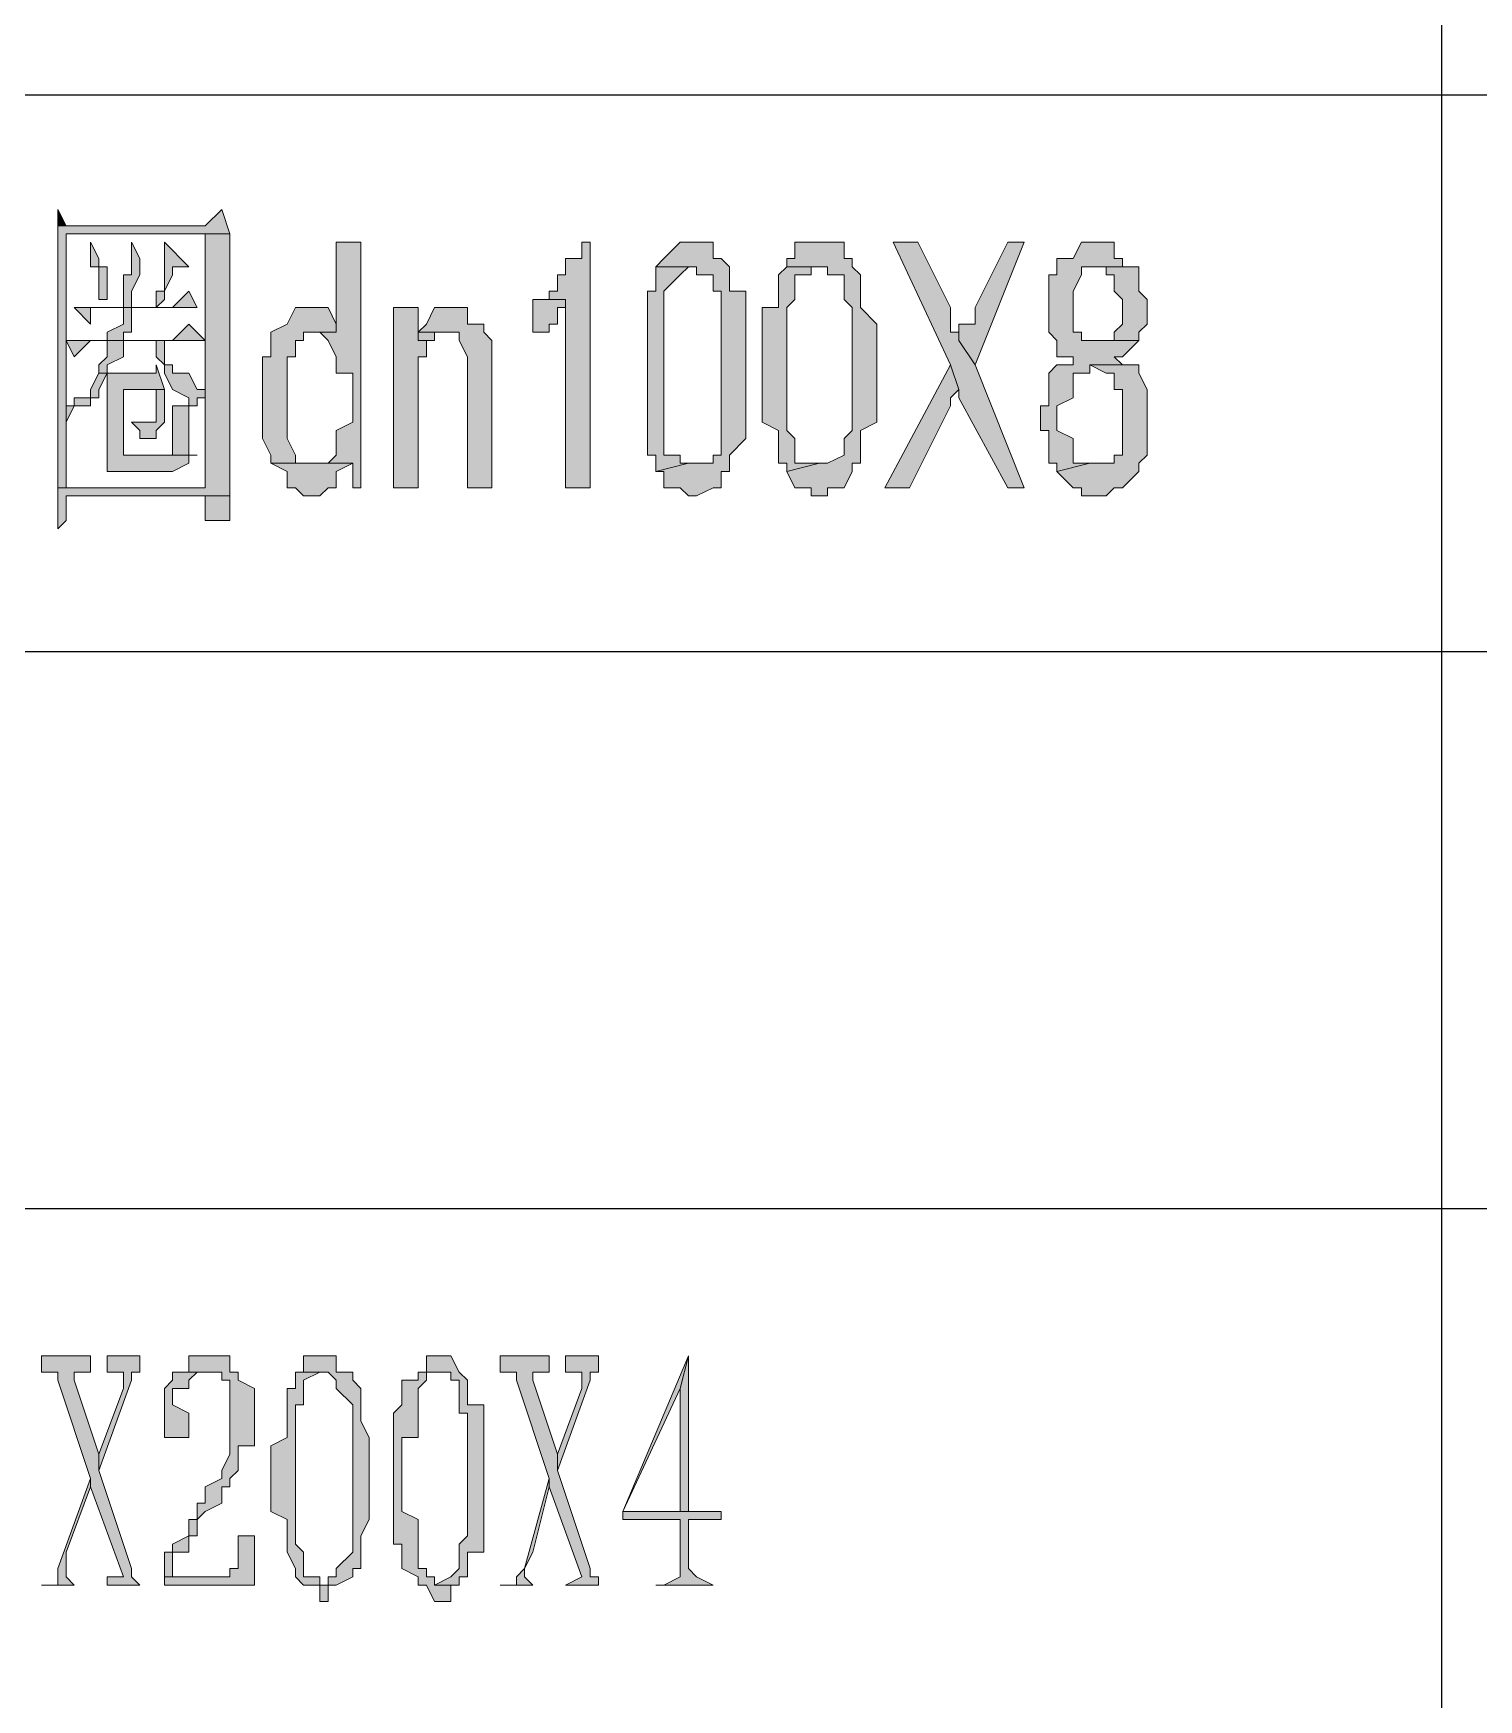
# Model space of a CAD drawing. Header units: millimetres. Extents: x 20 to 821, y 1 to 1134.
# Drawn here: x 646.02 to 677.79, y 311.18 to 347.81 of the extents above; entities that cross this region are included whole.
import ezdxf

# ---------------------------------------------------------------- set-up
doc = ezdxf.new("R2010")
doc.units = ezdxf.units.MM
doc.layers.add('1', color=7, linetype='Continuous')

msp = doc.modelspace()

# ---------------------------------------------------------------- hatches: boundary and pattern name
h = msp.add_hatch(color=0)
h.dxf.hatch_style = 2
h.paths.add_polyline_path([(650.16, 343.941732), (649.8, 343.581732), (646.56, 343.581732), (646.56, 343.401732), (646.56, 337.821732), (646.74, 337.821732), (646.74, 343.401732), (649.8, 343.401732), (650.34, 343.401732)])
h = msp.add_hatch(color=0)
h.dxf.hatch_style = 2
h.paths.add_polyline_path([(646.56, 343.941732), (646.56, 343.581732), (646.74, 343.581732)])
h = msp.add_hatch(color=0)
h.dxf.hatch_style = 2
h.paths.add_polyline_path([(650.34, 343.401732), (649.8, 343.401732), (649.8, 337.821732), (646.56, 337.821732), (646.56, 337.641732), (646.56, 336.921732), (646.74, 337.101732), (646.74, 337.641732), (649.8, 337.641732), (650.34, 337.641732), (650.34, 337.821732)])
h = msp.add_hatch(color=0)
h.dxf.hatch_style = 2
h.paths.add_polyline_path([(647.28, 343.221732), (647.28, 342.681732), (647.46, 342.681732), (647.46, 341.961732), (647.64, 341.961732), (647.64, 342.681732), (647.46, 342.681732), (647.46, 342.861732)])
h = msp.add_hatch(color=0)
h.dxf.hatch_style = 2
h.paths.add_polyline_path([(648.9, 343.221732), (648.9, 342.141732), (648.72, 342.141732), (648.72, 341.781732), (648.18, 341.781732), (648, 341.781732), (648.72, 341.781732), (648.9, 341.961732), (648.9, 342.141732), (649.08, 342.501732), (649.08, 342.681732), (649.44, 342.681732)])
h = msp.add_hatch(color=0)
h.dxf.hatch_style = 2
h.paths.add_polyline_path([(648.18, 343.221732), (648.18, 342.501732), (648, 342.501732), (648, 341.781732), (648.18, 341.781732), (648.18, 342.141732), (648.36, 342.501732), (648.36, 342.861732)])
h = msp.add_hatch(color=0)
h.dxf.hatch_style = 2
h.paths.add_polyline_path([(653.22, 343.221732), (652.68, 343.221732), (652.68, 341.241732), (652.32, 341.241732), (652.5, 341.061732), (652.68, 340.701732), (652.68, 340.341732), (653.04, 340.341732), (653.04, 339.261732), (652.68, 339.081732), (652.68, 338.541732), (652.5, 338.361732), (653.04, 338.361732), (653.04, 337.821732), (653.22, 337.821732)])
h = msp.add_hatch(color=0)
h.dxf.hatch_style = 2
h.paths.add_polyline_path([(658.26, 343.221732), (658.08, 343.221732), (658.08, 342.861732), (657.72, 342.861732), (657.72, 342.681732), (657.72, 342.501732), (657.54, 342.501732), (657.54, 342.141732), (657.36, 342.141732), (657.36, 341.961732), (657.72, 341.961732), (657.72, 337.821732), (658.26, 337.821732)])
h = msp.add_hatch(color=0)
h.dxf.hatch_style = 2
h.paths.add_polyline_path([(660.42, 343.221732), (660.24, 343.221732), (659.88, 342.861732), (659.7, 342.681732), (660.6, 342.681732), (660.6, 342.501732), (660.96, 342.501732), (660.96, 342.141732), (661.14, 342.141732), (661.14, 341.961732), (661.14, 341.241732), (661.14, 338.541732), (660.96, 338.541732), (660.96, 338.361732), (660.6, 338.361732), (660.42, 338.361732), (659.7, 338.181732), (659.88, 338.181732), (659.88, 337.821732), (660.24, 337.821732), (660.42, 337.641732), (660.6, 337.641732), (660.96, 337.821732), (661.14, 337.821732), (661.14, 338.181732), (661.32, 338.181732), (661.32, 338.361732), (661.32, 338.541732), (661.68, 338.901732), (661.68, 342.141732), (661.32, 342.141732), (661.32, 342.681732), (661.14, 342.861732), (660.96, 342.861732), (660.96, 343.221732)])
h = msp.add_hatch(color=0)
h.dxf.hatch_style = 2
h.paths.add_polyline_path([(663.3, 343.221732), (662.76, 343.221732), (662.76, 342.861732), (662.58, 342.861732), (662.58, 342.681732), (663.48, 342.681732), (663.48, 342.501732), (663.84, 342.501732), (663.84, 342.141732), (663.84, 341.961732), (664.02, 341.781732), (664.02, 341.241732), (664.02, 339.081732), (663.84, 338.901732), (663.84, 338.541732), (663.48, 338.361732), (663.3, 338.361732), (662.58, 338.181732), (662.76, 337.821732), (663.12, 337.821732), (663.12, 337.641732), (663.48, 337.641732), (663.48, 337.821732), (663.84, 337.821732), (664.02, 338.181732), (664.02, 338.361732), (664.2, 338.361732), (664.2, 339.081732), (664.56, 339.261732), (664.56, 341.421732), (664.2, 341.781732), (664.2, 342.501732), (664.02, 342.681732), (664.02, 342.861732), (663.84, 342.861732), (663.84, 343.221732), (663.48, 343.221732)])
h = msp.add_hatch(color=0)
h.dxf.hatch_style = 2
h.paths.add_polyline_path([(665.46, 343.221732), (664.92, 343.221732), (666.18, 340.521732), (666.36, 339.981732), (666.36, 339.801732), (667.44, 337.821732), (667.8, 337.821732), (666.72, 340.521732), (666.36, 341.061732), (666.36, 341.241732), (666.18, 341.241732), (666.18, 341.781732)])
h = msp.add_hatch(color=0)
h.dxf.hatch_style = 2
h.paths.add_polyline_path([(667.8, 343.221732), (667.44, 343.221732), (666.72, 341.781732), (666.72, 341.421732), (666.36, 341.421732), (666.36, 341.061732), (666.72, 340.521732)])
h = msp.add_hatch(color=0)
h.dxf.hatch_style = 2
h.paths.add_polyline_path([(669.24, 343.221732), (669.06, 343.221732), (668.88, 342.861732), (668.52, 342.861732), (668.52, 342.681732), (668.52, 342.501732), (668.34, 342.501732), (668.34, 341.241732), (668.52, 341.061732), (668.52, 340.701732), (668.88, 340.701732), (668.88, 340.521732), (668.52, 340.521732), (668.34, 340.341732), (668.34, 339.621732), (668.16, 339.621732), (668.16, 339.081732), (668.34, 339.081732), (668.34, 338.361732), (668.52, 338.361732), (668.52, 338.181732), (669.24, 338.361732), (668.88, 338.361732), (668.88, 338.541732), (668.88, 338.901732), (668.52, 339.081732), (668.52, 339.621732), (668.88, 339.801732), (668.88, 340.341732), (669.06, 340.341732), (669.24, 340.341732), (669.24, 340.521732), (670.32, 340.521732), (669.96, 340.521732), (669.78, 340.701732), (669.96, 340.701732), (670.32, 341.061732), (669.06, 341.061732), (669.06, 341.241732), (668.88, 341.241732), (668.88, 341.421732), (668.88, 342.141732), (669.06, 342.501732), (669.06, 342.681732), (669.24, 342.681732), (670.32, 342.681732), (669.96, 342.681732), (669.96, 342.861732), (669.78, 342.861732), (669.78, 343.221732), (669.6, 343.221732)])
h = msp.add_hatch(color=0)
h.dxf.hatch_style = 2
h.paths.add_polyline_path([(659.7, 342.681732), (659.7, 342.141732), (659.52, 342.141732), (659.52, 338.901732), (659.52, 338.541732), (659.7, 338.541732), (659.7, 338.361732), (659.7, 338.181732), (660.42, 338.361732), (660.24, 338.361732), (660.24, 338.541732), (659.88, 338.541732), (659.88, 338.901732), (659.88, 342.141732), (660.24, 342.501732), (660.42, 342.681732)])
h = msp.add_hatch(color=0)
h.dxf.hatch_style = 2
h.paths.add_polyline_path([(662.58, 342.681732), (662.4, 342.501732), (662.4, 341.781732), (662.04, 341.781732), (662.04, 339.261732), (662.4, 339.081732), (662.4, 338.901732), (662.4, 338.541732), (662.4, 338.361732), (662.58, 338.361732), (662.58, 338.181732), (663.3, 338.361732), (662.76, 338.361732), (662.76, 338.541732), (662.76, 338.901732), (662.58, 339.081732), (662.58, 341.781732), (662.76, 341.961732), (662.76, 342.501732), (663.12, 342.501732), (663.12, 342.681732), (663.3, 342.681732)])
h = msp.add_hatch(color=0)
h.dxf.hatch_style = 2
h.paths.add_polyline_path([(670.32, 342.681732), (669.24, 342.681732), (669.6, 342.681732), (669.6, 342.501732), (669.78, 342.501732), (669.78, 342.141732), (669.96, 341.961732), (669.96, 341.421732), (669.78, 341.241732), (669.78, 341.061732), (669.6, 341.061732), (669.24, 341.061732), (670.32, 341.061732), (670.32, 341.241732), (670.5, 341.421732), (670.5, 341.781732), (670.5, 341.961732), (670.32, 342.141732)])
h = msp.add_hatch(color=0)
h.dxf.hatch_style = 2
h.paths.add_polyline_path([(649.44, 342.141732), (649.08, 341.781732), (646.92, 341.781732), (647.28, 341.421732), (647.28, 341.781732), (647.46, 341.781732), (649.62, 341.781732)])
h = msp.add_hatch(color=0)
h.dxf.hatch_style = 2
h.paths.add_polyline_path([(648.18, 341.781732), (648, 341.781732), (648, 341.421732), (647.64, 341.241732), (647.64, 341.061732), (648, 341.061732), (648, 341.241732), (648.18, 341.241732)])
h = msp.add_hatch(color=0)
h.dxf.hatch_style = 2
h.paths.add_polyline_path([(652.32, 341.781732), (651.78, 341.781732), (651.6, 341.421732), (651.24, 341.241732), (651.24, 340.701732), (651.06, 340.701732), (651.06, 339.081732), (651.06, 338.901732), (651.24, 338.541732), (651.24, 338.361732), (652.32, 338.361732), (651.78, 338.361732), (651.78, 338.541732), (651.6, 338.901732), (651.6, 340.701732), (651.78, 340.701732), (651.78, 341.061732), (651.96, 341.061732), (651.96, 341.241732), (652.32, 341.241732), (652.68, 341.241732), (652.68, 341.421732), (652.5, 341.781732)])
h = msp.add_hatch(color=0)
h.dxf.hatch_style = 2
h.paths.add_polyline_path([(654.48, 341.781732), (653.94, 341.781732), (653.94, 337.821732), (654.48, 337.821732), (654.48, 339.801732), (654.48, 340.701732), (654.66, 340.701732), (654.66, 341.061732), (654.84, 341.061732), (654.48, 341.061732)])
h = msp.add_hatch(color=0)
h.dxf.hatch_style = 2
h.paths.add_polyline_path([(655.2, 341.781732), (654.84, 341.781732), (654.66, 341.421732), (654.48, 341.241732), (655.38, 341.241732), (655.38, 341.061732), (655.56, 340.701732), (655.56, 337.821732), (656.1, 337.821732), (656.1, 340.341732), (656.1, 340.521732), (656.1, 341.061732), (655.92, 341.241732), (655.92, 341.421732), (655.56, 341.421732), (655.56, 341.781732), (655.38, 341.781732)])
h = msp.add_hatch(color=0)
h.dxf.hatch_style = 2
h.paths.add_polyline_path([(657.36, 341.961732), (657, 341.961732), (657, 341.781732), (657, 341.241732), (657.36, 341.241732), (657.36, 341.421732), (657.54, 341.421732), (657.54, 341.781732), (657.72, 341.781732), (657.72, 341.961732)])
h = msp.add_hatch(color=0)
h.dxf.hatch_style = 2
h.paths.add_polyline_path([(649.44, 341.421732), (649.08, 341.061732), (646.74, 341.061732), (646.92, 340.701732), (647.28, 341.061732), (649.8, 341.061732)])
h = msp.add_hatch(color=0)
h.dxf.hatch_style = 2
h.paths.add_polyline_path([(647.64, 341.061732), (647.64, 340.701732), (647.46, 340.521732), (647.46, 340.341732), (648, 340.341732), (647.64, 340.341732), (647.64, 340.521732), (648, 340.701732), (648, 341.061732), (648.72, 341.061732)])
h = msp.add_hatch(color=0)
h.dxf.hatch_style = 2
h.paths.add_polyline_path([(648.72, 341.061732), (647.64, 341.061732), (648.72, 341.061732), (648.72, 340.701732), (648.9, 340.521732), (648.9, 340.341732), (649.08, 339.981732), (649.44, 339.801732), (649.44, 339.621732), (649.62, 339.621732), (649.62, 339.801732), (649.8, 339.801732), (649.8, 339.981732), (649.62, 339.981732), (649.44, 340.341732), (649.08, 340.341732), (649.08, 340.521732), (648.9, 340.521732), (648.9, 340.701732), (648.9, 341.061732)])
h = msp.add_hatch(color=0)
h.dxf.hatch_style = 2
h.paths.add_polyline_path([(654.48, 341.241732), (654.48, 341.061732), (654.84, 341.061732), (654.84, 341.241732), (655.2, 341.241732)])
h = msp.add_hatch(color=0)
h.dxf.hatch_style = 2
h.paths.add_polyline_path([(647.46, 340.341732), (647.28, 339.981732), (647.28, 339.801732), (646.92, 339.801732), (646.92, 339.621732), (646.74, 339.621732), (646.74, 339.261732), (646.92, 339.621732), (647.28, 339.621732), (647.28, 339.801732), (647.46, 339.801732), (647.46, 339.981732), (647.64, 340.341732)])
h = msp.add_hatch(color=0)
h.dxf.hatch_style = 2
h.paths.add_polyline_path([(648.72, 340.521732), (648.72, 340.341732), (648, 340.341732), (647.46, 340.341732), (647.64, 340.341732), (647.64, 338.181732), (648, 338.181732), (649.08, 338.181732), (649.44, 338.361732), (649.44, 338.541732), (648.18, 338.541732), (648, 338.541732), (648, 338.901732), (648, 339.981732), (648.72, 339.981732), (648.9, 339.981732)])
h = msp.add_hatch(color=0)
h.dxf.hatch_style = 2
h.paths.add_polyline_path([(666.18, 340.521732), (664.74, 337.821732), (665.28, 337.821732), (666.18, 339.621732), (666.18, 339.801732), (666.36, 339.981732)])
h = msp.add_hatch(color=0)
h.dxf.hatch_style = 2
h.paths.add_polyline_path([(670.32, 340.521732), (669.24, 340.521732), (669.6, 340.341732), (669.78, 340.341732), (669.78, 339.981732), (669.96, 339.981732), (669.96, 339.801732), (669.96, 338.541732), (669.78, 338.541732), (669.78, 338.361732), (669.6, 338.361732), (669.24, 338.361732), (668.52, 338.181732), (668.88, 337.821732), (669.06, 337.821732), (669.06, 337.641732), (669.6, 337.641732), (669.78, 337.821732), (669.96, 337.821732), (670.32, 338.181732), (670.32, 338.361732), (670.5, 338.541732), (670.5, 339.981732), (670.32, 340.341732)])
h = msp.add_hatch(color=0)
h.dxf.hatch_style = 2
h.paths.add_polyline_path([(648.9, 339.981732), (648.72, 339.981732), (648.72, 339.801732), (648.72, 339.261732), (648.36, 339.261732), (648.18, 339.261732), (648.36, 339.081732), (648.36, 338.901732), (648.72, 338.901732), (648.72, 339.081732), (648.9, 339.261732)])
h = msp.add_hatch(color=0)
h.dxf.hatch_style = 2
h.paths.add_polyline_path([(649.44, 339.621732), (649.08, 339.621732), (649.08, 339.261732), (649.08, 338.541732), (648.9, 338.541732), (648.18, 338.541732), (649.44, 338.541732), (649.62, 338.541732), (649.44, 338.541732)])
h = msp.add_hatch(color=0)
h.dxf.hatch_style = 2
h.paths.add_polyline_path([(648.18, 339.261732), (648.36, 339.261732)])
h = msp.add_hatch(color=0)
h.dxf.hatch_style = 2
h.paths.add_polyline_path([(652.5, 338.361732), (651.24, 338.361732), (651.6, 338.181732), (651.6, 337.821732), (651.78, 337.821732), (651.96, 337.641732), (652.32, 337.641732), (652.5, 337.821732), (652.68, 337.821732), (652.68, 338.181732), (653.04, 338.361732)])
h = msp.add_hatch(color=0)
h.dxf.hatch_style = 2
h.paths.add_polyline_path([(650.34, 337.641732), (649.8, 337.641732), (649.8, 337.101732), (650.34, 337.101732), (650.34, 337.461732)])
h = msp.add_hatch(color=0)
h.dxf.hatch_style = 2
h.paths.add_polyline_path([(647.28, 318.741732), (646.2, 318.741732), (646.2, 318.381732), (646.56, 318.381732), (646.56, 318.201732), (647.28, 316.041732), (647.28, 315.861732), (648, 313.881732), (647.64, 313.881732), (647.64, 313.701732), (648.36, 313.701732), (648.18, 313.881732), (648.18, 314.061732), (647.46, 316.221732), (647.46, 316.581732), (646.92, 318.201732), (646.92, 318.381732), (647.28, 318.381732)])
h = msp.add_hatch(color=0)
h.dxf.hatch_style = 2
h.paths.add_polyline_path([(648.36, 318.741732), (647.64, 318.741732), (647.64, 318.381732), (648, 318.381732), (648, 318.201732), (648, 318.021732), (647.46, 316.581732), (647.46, 316.221732), (648.18, 318.201732), (648.18, 318.381732), (648.36, 318.381732)])
h = msp.add_hatch(color=0)
h.dxf.hatch_style = 2
h.paths.add_polyline_path([(649.8, 318.741732), (649.44, 318.741732), (649.44, 318.381732), (650.16, 318.381732), (650.16, 318.201732), (650.34, 318.201732), (650.34, 318.021732), (650.34, 316.581732), (650.16, 316.221732), (650.16, 316.041732), (649.8, 315.861732), (649.8, 315.501732), (649.62, 315.501732), (649.62, 315.141732), (649.44, 315.141732), (649.44, 314.781732), (649.08, 314.601732), (649.08, 314.421732), (648.9, 314.421732), (648.9, 313.881732), (649.08, 313.881732), (649.08, 314.421732), (649.44, 314.421732), (649.44, 314.781732), (649.62, 314.781732), (649.62, 315.141732), (649.8, 315.321732), (650.16, 315.501732), (650.16, 315.861732), (650.34, 315.861732), (650.34, 316.041732), (650.52, 316.221732), (650.52, 316.761732), (650.88, 316.761732), (650.88, 318.021732), (650.52, 318.201732), (650.52, 318.381732), (650.34, 318.381732), (650.34, 318.741732), (650.16, 318.741732)])
h = msp.add_hatch(color=0)
h.dxf.hatch_style = 2
h.paths.add_polyline_path([(652.5, 318.741732), (651.96, 318.741732), (651.96, 318.381732), (652.5, 318.381732), (652.68, 318.201732), (652.68, 318.021732), (653.04, 317.661732), (653.04, 316.041732), (653.04, 314.421732), (652.68, 314.061732), (652.68, 313.881732), (652.5, 313.881732), (652.5, 313.701732), (652.68, 313.701732), (653.04, 313.881732), (653.04, 314.061732), (653.22, 314.061732), (653.22, 314.781732), (653.4, 315.141732), (653.4, 316.941732), (653.22, 317.301732), (653.22, 318.021732), (653.04, 318.201732), (653.04, 318.381732), (652.68, 318.381732), (652.68, 318.741732)])
h = msp.add_hatch(color=0)
h.dxf.hatch_style = 2
h.paths.add_polyline_path([(654.84, 318.741732), (654.66, 318.741732), (654.66, 318.381732), (654.48, 318.381732), (654.84, 318.381732), (655.2, 318.381732), (655.2, 318.201732), (655.38, 318.201732), (655.38, 318.021732), (655.38, 317.481732), (655.56, 317.481732), (655.56, 316.041732), (655.56, 314.781732), (655.38, 314.601732), (655.38, 314.061732), (655.2, 313.881732), (654.84, 313.701732), (655.38, 313.701732), (655.38, 313.881732), (655.56, 313.881732), (655.56, 314.061732), (655.56, 314.421732), (655.92, 314.421732), (655.92, 317.661732), (655.56, 317.661732), (655.56, 318.201732), (655.38, 318.381732), (655.2, 318.741732)])
h = msp.add_hatch(color=0)
h.dxf.hatch_style = 2
h.paths.add_polyline_path([(657.36, 318.741732), (656.28, 318.741732), (656.28, 318.381732), (656.64, 318.381732), (656.64, 318.201732), (657.36, 316.041732), (657.36, 315.861732), (658.08, 313.881732), (657.72, 313.701732), (658.44, 313.701732), (658.44, 313.881732), (658.26, 313.881732), (658.26, 314.061732), (657.54, 316.221732), (657.54, 316.581732), (657, 318.201732), (657, 318.381732), (657.36, 318.381732)])
h = msp.add_hatch(color=0)
h.dxf.hatch_style = 2
h.paths.add_polyline_path([(658.44, 318.741732), (657.72, 318.741732), (657.72, 318.381732), (658.08, 318.381732), (658.08, 318.201732), (658.08, 318.021732), (657.54, 316.581732), (657.54, 316.221732), (658.26, 318.201732), (658.26, 318.381732), (658.44, 318.381732)])
h = msp.add_hatch(color=0)
h.dxf.hatch_style = 2
h.paths.add_polyline_path([(660.42, 318.741732), (658.98, 315.321732), (658.98, 315.141732), (660.24, 315.141732), (660.24, 313.881732), (659.88, 313.701732), (659.7, 313.701732), (660.96, 313.701732), (660.6, 313.881732), (660.42, 314.061732), (660.42, 315.141732), (661.14, 315.141732), (661.14, 315.321732), (660.42, 315.321732), (658.98, 315.321732), (660.24, 318.021732)])
h = msp.add_hatch(color=0)
h.dxf.hatch_style = 2
h.paths.add_polyline_path([(660.42, 318.741732), (660.24, 318.021732), (660.24, 315.321732), (658.98, 315.321732), (660.42, 315.321732)])
h = msp.add_hatch(color=0)
h.dxf.hatch_style = 2
h.paths.add_polyline_path([(649.44, 318.381732), (649.08, 318.381732), (649.08, 318.201732), (648.9, 318.021732), (648.9, 316.941732), (649.08, 316.941732), (649.44, 316.941732), (649.44, 317.301732), (649.44, 317.481732), (649.08, 317.661732), (649.08, 318.021732), (649.44, 318.021732), (649.44, 318.201732), (649.62, 318.381732), (649.8, 318.381732)])
h = msp.add_hatch(color=0)
h.dxf.hatch_style = 2
h.paths.add_polyline_path([(651.96, 318.381732), (651.78, 318.381732), (651.78, 318.201732), (651.78, 318.021732), (651.6, 318.021732), (651.6, 316.941732), (651.24, 316.761732), (651.24, 315.321732), (651.6, 315.141732), (651.6, 314.601732), (651.6, 314.421732), (651.78, 314.061732), (651.78, 313.881732), (651.96, 313.701732), (652.32, 313.701732), (652.32, 313.341732), (652.5, 313.341732), (652.5, 313.701732), (652.68, 313.701732), (652.5, 313.701732), (652.32, 313.701732), (652.32, 313.881732), (651.96, 313.881732), (651.96, 314.061732), (651.96, 314.421732), (651.78, 314.601732), (651.78, 317.661732), (651.96, 317.661732), (651.96, 318.201732), (652.32, 318.381732), (652.5, 318.381732)])
h = msp.add_hatch(color=0)
h.dxf.hatch_style = 2
h.paths.add_polyline_path([(654.48, 318.381732), (654.48, 318.201732), (654.12, 318.201732), (654.12, 317.661732), (653.94, 317.481732), (653.94, 314.601732), (654.12, 314.601732), (654.12, 314.061732), (654.48, 313.881732), (654.48, 313.701732), (654.66, 313.701732), (654.84, 313.341732), (655.2, 313.341732), (655.2, 313.701732), (655.38, 313.701732), (654.84, 313.701732), (654.84, 313.881732), (654.66, 313.881732), (654.66, 314.061732), (654.48, 314.061732), (654.48, 315.141732), (654.12, 315.321732), (654.12, 316.941732), (654.48, 316.941732), (654.48, 318.021732), (654.66, 318.201732), (654.66, 318.381732), (654.84, 318.381732)])
h = msp.add_hatch(color=0)
h.dxf.hatch_style = 2
h.paths.add_polyline_path([(647.28, 316.041732), (646.56, 314.061732), (646.56, 313.701732), (646.2, 313.701732), (646.92, 313.701732), (646.74, 313.881732), (646.74, 314.421732), (647.28, 315.861732)])
h = msp.add_hatch(color=0)
h.dxf.hatch_style = 2
h.paths.add_polyline_path([(657.36, 316.041732), (656.82, 314.061732), (656.64, 313.881732), (656.64, 313.701732), (656.28, 313.701732), (657, 313.701732), (656.82, 313.881732), (656.82, 314.061732), (657, 314.421732), (657.36, 315.861732)])
h = msp.add_hatch(color=0)
h.dxf.hatch_style = 2
h.paths.add_polyline_path([(650.88, 314.781732), (650.52, 314.781732), (650.52, 314.601732), (650.52, 314.061732), (650.34, 314.061732), (650.34, 313.881732), (649.08, 313.881732), (648.9, 313.881732), (648.9, 313.701732), (650.88, 313.701732)])

# ---------------------------------------------------------------- linework, layer by layer
at = {"layer": '1', "color": 0, "lineweight": 25}
for points in [[(676.98, 77.541732), (676.98, 419.721732)], [(557.64, 346.461732), (821.16, 346.461732)], [(557.64, 334.221732), (821.16, 334.221732)], [(557.64, 321.981732), (821.16, 321.981732)]]:
    msp.add_lwpolyline(points, dxfattribs=at)
at = {"layer": '1', "color": 0, "lineweight": 5}
for points in [[(650.16, 343.941732), (649.8, 343.581732), (646.56, 343.581732), (646.56, 343.401732), (646.56, 337.821732), (646.74, 337.821732), (646.74, 343.401732), (649.8, 343.401732), (650.34, 343.401732), (650.16, 343.941732)], [(646.56, 343.941732), (646.56, 343.581732), (646.74, 343.581732), (646.56, 343.941732)], [(650.34, 343.401732), (649.8, 343.401732), (649.8, 337.821732), (646.56, 337.821732), (646.56, 337.641732), (646.56, 336.921732), (646.74, 337.101732), (646.74, 337.641732), (649.8, 337.641732), (650.34, 337.641732), (650.34, 337.821732), (650.34, 343.401732)], [(647.28, 343.221732), (647.28, 342.681732), (647.46, 342.681732), (647.46, 341.961732), (647.64, 341.961732), (647.64, 342.681732), (647.46, 342.681732), (647.46, 342.861732), (647.28, 343.221732)], [(648.9, 343.221732), (648.9, 342.141732), (648.72, 342.141732), (648.72, 341.781732), (648.18, 341.781732), (648, 341.781732), (648.72, 341.781732), (648.9, 341.961732), (648.9, 342.141732), (649.08, 342.501732), (649.08, 342.681732), (649.44, 342.681732), (648.9, 343.221732)], [(648.18, 343.221732), (648.18, 342.501732), (648, 342.501732), (648, 341.781732), (648.18, 341.781732), (648.18, 342.141732), (648.36, 342.501732), (648.36, 342.861732), (648.18, 343.221732)], [(653.22, 343.221732), (652.68, 343.221732), (652.68, 341.241732), (652.32, 341.241732), (652.5, 341.061732), (652.68, 340.701732), (652.68, 340.341732), (653.04, 340.341732), (653.04, 339.261732), (652.68, 339.081732), (652.68, 338.541732), (652.68, 338.541732), (652.5, 338.361732), (653.04, 338.361732), (653.04, 337.821732), (653.22, 337.821732), (653.22, 343.221732)], [(658.26, 343.221732), (658.08, 343.221732), (658.08, 342.861732), (657.72, 342.861732), (657.72, 342.681732), (657.72, 342.501732), (657.54, 342.501732), (657.54, 342.141732), (657.36, 342.141732), (657.36, 341.961732), (657.72, 341.961732), (657.72, 337.821732), (658.26, 337.821732), (658.26, 343.221732)], [(660.42, 343.221732), (660.24, 343.221732), (659.88, 342.861732), (659.7, 342.681732), (660.6, 342.681732), (660.6, 342.501732), (660.96, 342.501732), (660.96, 342.141732), (661.14, 342.141732), (661.14, 341.961732), (661.14, 341.241732), (661.14, 341.241732), (661.14, 338.541732), (660.96, 338.541732), (660.96, 338.361732), (660.6, 338.361732), (660.42, 338.361732), (659.7, 338.181732), (659.88, 338.181732), (659.88, 337.821732), (660.24, 337.821732), (660.42, 337.641732), (660.6, 337.641732), (660.96, 337.821732), (661.14, 337.821732), (661.14, 338.181732), (661.32, 338.181732), (661.32, 338.361732), (661.32, 338.541732), (661.68, 338.901732), (661.68, 342.141732), (661.32, 342.141732), (661.32, 342.681732), (661.14, 342.861732), (660.96, 342.861732), (660.96, 343.221732), (660.42, 343.221732)], [(663.3, 343.221732), (662.76, 343.221732), (662.76, 342.861732), (662.58, 342.861732), (662.58, 342.681732), (663.48, 342.681732), (663.48, 342.501732), (663.84, 342.501732), (663.84, 342.141732), (663.84, 341.961732), (664.02, 341.781732), (664.02, 341.241732), (664.02, 341.241732), (664.02, 339.081732), (663.84, 338.901732), (663.84, 338.541732), (663.48, 338.361732), (663.3, 338.361732), (662.58, 338.181732), (662.76, 337.821732), (663.12, 337.821732), (663.12, 337.641732), (663.48, 337.641732), (663.48, 337.821732), (663.84, 337.821732), (664.02, 338.181732), (664.02, 338.361732), (664.2, 338.361732), (664.2, 339.081732), (664.56, 339.261732), (664.56, 341.421732), (664.2, 341.781732), (664.2, 342.501732), (664.02, 342.681732), (664.02, 342.861732), (663.84, 342.861732), (663.84, 343.221732), (663.48, 343.221732), (663.3, 343.221732)], [(665.46, 343.221732), (664.92, 343.221732), (666.18, 340.521732), (666.36, 339.981732), (666.36, 339.801732), (667.44, 337.821732), (667.8, 337.821732), (666.72, 340.521732), (666.36, 341.061732), (666.36, 341.241732), (666.18, 341.241732), (666.18, 341.781732), (665.46, 343.221732)], [(667.8, 343.221732), (667.44, 343.221732), (666.72, 341.781732), (666.72, 341.421732), (666.36, 341.421732), (666.36, 341.061732), (666.72, 340.521732), (667.8, 343.221732)], [(669.24, 343.221732), (669.06, 343.221732), (668.88, 342.861732), (668.52, 342.861732), (668.52, 342.681732), (668.52, 342.501732), (668.34, 342.501732), (668.34, 341.241732), (668.52, 341.061732), (668.52, 340.701732), (668.88, 340.701732), (668.88, 340.701732), (668.88, 340.521732), (668.52, 340.521732), (668.34, 340.341732), (668.34, 339.621732), (668.16, 339.621732), (668.16, 339.081732), (668.34, 339.081732), (668.34, 338.361732), (668.52, 338.361732), (668.52, 338.181732), (669.24, 338.361732), (668.88, 338.361732), (668.88, 338.541732), (668.88, 338.901732), (668.52, 339.081732), (668.52, 339.621732), (668.88, 339.801732), (668.88, 340.341732), (669.06, 340.341732), (669.24, 340.341732), (669.24, 340.521732), (670.32, 340.521732), (669.96, 340.521732), (669.78, 340.701732), (669.96, 340.701732), (670.32, 341.061732), (669.06, 341.061732), (669.06, 341.241732), (668.88, 341.241732), (668.88, 341.421732), (668.88, 342.141732), (669.06, 342.501732), (669.06, 342.681732), (669.24, 342.681732), (670.32, 342.681732), (669.96, 342.681732), (669.96, 342.861732), (669.78, 342.861732), (669.78, 343.221732), (669.6, 343.221732), (669.24, 343.221732)], [(659.7, 342.681732), (659.7, 342.141732), (659.52, 342.141732), (659.52, 338.901732), (659.52, 338.541732), (659.7, 338.541732), (659.7, 338.361732), (659.7, 338.181732), (660.42, 338.361732), (660.24, 338.361732), (660.24, 338.541732), (659.88, 338.541732), (659.88, 338.901732), (659.88, 342.141732), (660.24, 342.501732), (660.42, 342.681732), (659.7, 342.681732)], [(662.58, 342.681732), (662.4, 342.501732), (662.4, 341.781732), (662.04, 341.781732), (662.04, 339.261732), (662.4, 339.081732), (662.4, 338.901732), (662.4, 338.541732), (662.4, 338.361732), (662.58, 338.361732), (662.58, 338.181732), (663.3, 338.361732), (662.76, 338.361732), (662.76, 338.541732), (662.76, 338.901732), (662.58, 339.081732), (662.58, 341.781732), (662.76, 341.961732), (662.76, 342.501732), (663.12, 342.501732), (663.12, 342.681732), (663.3, 342.681732), (662.58, 342.681732)], [(670.32, 342.681732), (669.24, 342.681732), (669.6, 342.681732), (669.6, 342.501732), (669.78, 342.501732), (669.78, 342.141732), (669.96, 341.961732), (669.96, 341.421732), (669.78, 341.241732), (669.78, 341.061732), (669.6, 341.061732), (669.24, 341.061732), (670.32, 341.061732), (670.32, 341.241732), (670.5, 341.421732), (670.5, 341.781732), (670.5, 341.961732), (670.32, 342.141732), (670.32, 342.681732)], [(649.44, 342.141732), (649.08, 341.781732), (646.92, 341.781732), (647.28, 341.421732), (647.28, 341.781732), (647.46, 341.781732), (649.62, 341.781732), (649.44, 342.141732)], [(648.18, 341.781732), (648, 341.781732), (648, 341.421732), (647.64, 341.241732), (647.64, 341.061732), (648, 341.061732), (648, 341.241732), (648.18, 341.241732), (648.18, 341.781732)], [(652.32, 341.781732), (651.78, 341.781732), (651.6, 341.421732), (651.24, 341.241732), (651.24, 340.701732), (651.06, 340.701732), (651.06, 339.081732), (651.06, 338.901732), (651.24, 338.541732), (651.24, 338.361732), (652.32, 338.361732), (651.78, 338.361732), (651.78, 338.541732), (651.6, 338.901732), (651.6, 340.701732), (651.78, 340.701732), (651.78, 341.061732), (651.96, 341.061732), (651.96, 341.241732), (652.32, 341.241732), (652.68, 341.241732), (652.68, 341.421732), (652.5, 341.781732), (652.32, 341.781732)], [(654.48, 341.781732), (653.94, 341.781732), (653.94, 337.821732), (654.48, 337.821732), (654.48, 339.801732), (654.48, 340.701732), (654.66, 340.701732), (654.66, 341.061732), (654.84, 341.061732), (654.48, 341.061732), (654.48, 341.781732)], [(655.2, 341.781732), (654.84, 341.781732), (654.66, 341.421732), (654.48, 341.241732), (655.38, 341.241732), (655.38, 341.061732), (655.56, 340.701732), (655.56, 337.821732), (656.1, 337.821732), (656.1, 340.341732), (656.1, 340.521732), (656.1, 341.061732), (655.92, 341.241732), (655.92, 341.421732), (655.56, 341.421732), (655.56, 341.781732), (655.38, 341.781732), (655.2, 341.781732)], [(657.36, 341.961732), (657, 341.961732), (657, 341.781732), (657, 341.241732), (657.36, 341.241732), (657.36, 341.421732), (657.54, 341.421732), (657.54, 341.781732), (657.72, 341.781732), (657.72, 341.961732), (657.36, 341.961732)], [(649.44, 341.421732), (649.08, 341.061732), (646.74, 341.061732), (646.92, 340.701732), (647.28, 341.061732), (649.8, 341.061732), (649.44, 341.421732)], [(647.64, 341.061732), (647.64, 340.701732), (647.46, 340.521732), (647.46, 340.341732), (648, 340.341732), (647.64, 340.341732), (647.64, 340.521732), (648, 340.701732), (648, 341.061732), (648.72, 341.061732), (647.64, 341.061732)], [(648.72, 341.061732), (647.64, 341.061732), (648.72, 341.061732), (648.72, 340.701732), (648.9, 340.521732), (648.9, 340.341732), (649.08, 339.981732), (649.44, 339.801732), (649.44, 339.621732), (649.62, 339.621732), (649.62, 339.801732), (649.8, 339.801732), (649.8, 339.981732), (649.62, 339.981732), (649.44, 340.341732), (649.44, 340.341732), (649.08, 340.341732), (649.08, 340.521732), (648.9, 340.521732), (648.9, 340.701732), (648.9, 341.061732), (648.72, 341.061732)], [(654.48, 341.241732), (654.48, 341.061732), (654.84, 341.061732), (654.84, 341.241732), (655.2, 341.241732), (654.48, 341.241732)], [(647.46, 340.341732), (647.28, 339.981732), (647.28, 339.801732), (646.92, 339.801732), (646.92, 339.621732), (646.74, 339.621732), (646.74, 339.261732), (646.92, 339.621732), (647.28, 339.621732), (647.28, 339.801732), (647.46, 339.801732), (647.46, 339.981732), (647.64, 340.341732), (647.46, 340.341732)], [(648.72, 340.521732), (648.72, 340.341732), (648, 340.341732), (647.46, 340.341732), (647.64, 340.341732), (647.64, 338.181732), (648, 338.181732), (649.08, 338.181732), (649.44, 338.361732), (649.44, 338.541732), (648.18, 338.541732), (648, 338.541732), (648, 338.901732), (648, 339.981732), (648.72, 339.981732), (648.9, 339.981732), (648.72, 340.521732)], [(666.18, 340.521732), (664.74, 337.821732), (665.28, 337.821732), (666.18, 339.621732), (666.18, 339.801732), (666.36, 339.981732), (666.18, 340.521732)], [(670.32, 340.521732), (669.24, 340.521732), (669.6, 340.341732), (669.78, 340.341732), (669.78, 339.981732), (669.96, 339.981732), (669.96, 339.801732), (669.96, 338.541732), (669.78, 338.541732), (669.78, 338.361732), (669.6, 338.361732), (669.24, 338.361732), (668.52, 338.181732), (668.52, 338.181732), (668.88, 337.821732), (669.06, 337.821732), (669.06, 337.641732), (669.6, 337.641732), (669.78, 337.821732), (669.96, 337.821732), (670.32, 338.181732), (670.32, 338.361732), (670.5, 338.541732), (670.5, 339.981732), (670.32, 340.341732), (670.32, 340.521732)], [(648.9, 339.981732), (648.72, 339.981732), (648.72, 339.801732), (648.72, 339.261732), (648.36, 339.261732), (648.18, 339.261732), (648.36, 339.081732), (648.36, 338.901732), (648.72, 338.901732), (648.72, 339.081732), (648.9, 339.261732), (648.9, 339.981732)], [(649.44, 339.621732), (649.08, 339.621732), (649.08, 339.261732), (649.08, 338.541732), (648.9, 338.541732), (648.18, 338.541732), (649.44, 338.541732), (649.62, 338.541732), (649.44, 338.541732), (649.44, 339.621732)], [(648.18, 339.261732), (648.36, 339.261732), (648.18, 339.261732)], [(652.5, 338.361732), (651.24, 338.361732), (651.6, 338.181732), (651.6, 337.821732), (651.78, 337.821732), (651.96, 337.641732), (652.32, 337.641732), (652.5, 337.821732), (652.68, 337.821732), (652.68, 338.181732), (653.04, 338.361732), (652.5, 338.361732)], [(650.34, 337.641732), (649.8, 337.641732), (649.8, 337.101732), (650.34, 337.101732), (650.34, 337.461732), (650.34, 337.641732)], [(647.28, 318.741732), (646.2, 318.741732), (646.2, 318.381732), (646.56, 318.381732), (646.56, 318.201732), (647.28, 316.041732), (647.28, 315.861732), (648, 313.881732), (647.64, 313.881732), (647.64, 313.701732), (648.36, 313.701732), (648.18, 313.881732), (648.18, 314.061732), (647.46, 316.221732), (647.46, 316.581732), (646.92, 318.201732), (646.92, 318.201732), (646.92, 318.381732), (647.28, 318.381732), (647.28, 318.741732)], [(648.36, 318.741732), (647.64, 318.741732), (647.64, 318.381732), (648, 318.381732), (648, 318.201732), (648, 318.021732), (647.46, 316.581732), (647.46, 316.221732), (648.18, 318.201732), (648.18, 318.381732), (648.36, 318.381732), (648.36, 318.741732)], [(649.8, 318.741732), (649.44, 318.741732), (649.44, 318.381732), (650.16, 318.381732), (650.16, 318.201732), (650.34, 318.201732), (650.34, 318.021732), (650.34, 316.581732), (650.16, 316.221732), (650.16, 316.041732), (649.8, 315.861732), (649.8, 315.501732), (649.62, 315.501732), (649.62, 315.141732), (649.44, 315.141732), (649.44, 314.781732), (649.08, 314.601732), (649.08, 314.421732), (648.9, 314.421732), (648.9, 313.881732), (649.08, 313.881732), (649.08, 314.421732), (649.44, 314.421732), (649.44, 314.781732), (649.62, 314.781732), (649.62, 315.141732), (649.8, 315.321732), (650.16, 315.501732), (650.16, 315.861732), (650.34, 315.861732), (650.34, 316.041732), (650.52, 316.221732), (650.52, 316.761732), (650.88, 316.761732), (650.88, 318.021732), (650.52, 318.201732), (650.52, 318.381732), (650.34, 318.381732), (650.34, 318.741732), (650.16, 318.741732), (649.8, 318.741732)], [(652.5, 318.741732), (651.96, 318.741732), (651.96, 318.381732), (652.5, 318.381732), (652.68, 318.201732), (652.68, 318.021732), (653.04, 317.661732), (653.04, 316.041732), (653.04, 316.041732), (653.04, 314.421732), (652.68, 314.061732), (652.68, 313.881732), (652.5, 313.881732), (652.5, 313.701732), (652.68, 313.701732), (653.04, 313.881732), (653.04, 314.061732), (653.22, 314.061732), (653.22, 314.781732), (653.4, 315.141732), (653.4, 316.941732), (653.22, 317.301732), (653.22, 318.021732), (653.04, 318.201732), (653.04, 318.381732), (652.68, 318.381732), (652.68, 318.741732), (652.5, 318.741732)], [(654.84, 318.741732), (654.66, 318.741732), (654.66, 318.381732), (654.48, 318.381732), (654.84, 318.381732), (655.2, 318.381732), (655.2, 318.201732), (655.38, 318.201732), (655.38, 318.021732), (655.38, 317.481732), (655.56, 317.481732), (655.56, 316.041732), (655.56, 316.041732), (655.56, 314.781732), (655.38, 314.601732), (655.38, 314.061732), (655.2, 313.881732), (654.84, 313.701732), (655.38, 313.701732), (655.38, 313.881732), (655.56, 313.881732), (655.56, 314.061732), (655.56, 314.421732), (655.92, 314.421732), (655.92, 317.661732), (655.56, 317.661732), (655.56, 318.201732), (655.38, 318.381732), (655.2, 318.741732), (654.84, 318.741732)], [(657.36, 318.741732), (656.28, 318.741732), (656.28, 318.381732), (656.64, 318.381732), (656.64, 318.201732), (657.36, 316.041732), (657.36, 315.861732), (658.08, 313.881732), (657.72, 313.701732), (658.44, 313.701732), (658.44, 313.881732), (658.26, 313.881732), (658.26, 314.061732), (657.54, 316.221732), (657.54, 316.581732), (657, 318.201732), (657, 318.201732), (657, 318.381732), (657.36, 318.381732), (657.36, 318.741732)], [(658.44, 318.741732), (657.72, 318.741732), (657.72, 318.381732), (658.08, 318.381732), (658.08, 318.201732), (658.08, 318.021732), (657.54, 316.581732), (657.54, 316.221732), (658.26, 318.201732), (658.26, 318.381732), (658.44, 318.381732), (658.44, 318.741732)], [(660.42, 318.741732), (658.98, 315.321732), (658.98, 315.141732), (660.24, 315.141732), (660.24, 313.881732), (659.88, 313.701732), (659.7, 313.701732), (660.96, 313.701732), (660.6, 313.881732), (660.42, 314.061732), (660.42, 315.141732), (661.14, 315.141732), (661.14, 315.321732), (660.42, 315.321732), (658.98, 315.321732), (660.24, 318.021732), (660.42, 318.741732)], [(660.42, 318.741732), (660.24, 318.021732), (660.24, 315.321732), (658.98, 315.321732), (660.42, 315.321732), (660.42, 318.741732)], [(649.44, 318.381732), (649.08, 318.381732), (649.08, 318.201732), (648.9, 318.021732), (648.9, 316.941732), (649.08, 316.941732), (649.44, 316.941732), (649.44, 317.301732), (649.44, 317.481732), (649.08, 317.661732), (649.08, 318.021732), (649.44, 318.021732), (649.44, 318.201732), (649.62, 318.381732), (649.8, 318.381732), (649.44, 318.381732)], [(651.96, 318.381732), (651.78, 318.381732), (651.78, 318.201732), (651.78, 318.021732), (651.6, 318.021732), (651.6, 316.941732), (651.24, 316.761732), (651.24, 315.321732), (651.6, 315.141732), (651.6, 314.601732), (651.6, 314.601732), (651.6, 314.421732), (651.78, 314.061732), (651.78, 313.881732), (651.96, 313.701732), (652.32, 313.701732), (652.32, 313.341732), (652.5, 313.341732), (652.5, 313.701732), (652.68, 313.701732), (652.5, 313.701732), (652.32, 313.701732), (652.32, 313.881732), (651.96, 313.881732), (651.96, 314.061732), (651.96, 314.421732), (651.78, 314.601732), (651.78, 317.661732), (651.96, 317.661732), (651.96, 318.201732), (652.32, 318.381732), (652.5, 318.381732), (651.96, 318.381732)], [(654.48, 318.381732), (654.48, 318.201732), (654.12, 318.201732), (654.12, 317.661732), (653.94, 317.481732), (653.94, 314.601732), (654.12, 314.601732), (654.12, 314.061732), (654.48, 313.881732), (654.48, 313.701732), (654.66, 313.701732), (654.84, 313.341732), (655.2, 313.341732), (655.2, 313.701732), (655.38, 313.701732), (654.84, 313.701732), (654.84, 313.881732), (654.66, 313.881732), (654.66, 314.061732), (654.48, 314.061732), (654.48, 315.141732), (654.12, 315.321732), (654.12, 316.941732), (654.48, 316.941732), (654.48, 318.021732), (654.66, 318.201732), (654.66, 318.381732), (654.84, 318.381732), (654.48, 318.381732)], [(647.28, 316.041732), (646.56, 314.061732), (646.56, 313.701732), (646.2, 313.701732), (646.92, 313.701732), (646.74, 313.881732), (646.74, 314.421732), (647.28, 315.861732), (647.28, 316.041732)], [(657.36, 316.041732), (656.82, 314.061732), (656.64, 313.881732), (656.64, 313.701732), (656.28, 313.701732), (657, 313.701732), (656.82, 313.881732), (656.82, 314.061732), (657, 314.421732), (657.36, 315.861732), (657.36, 316.041732)], [(650.88, 314.781732), (650.52, 314.781732), (650.52, 314.601732), (650.52, 314.061732), (650.34, 314.061732), (650.34, 313.881732), (649.08, 313.881732), (648.9, 313.881732), (648.9, 313.701732), (650.88, 313.701732), (650.88, 314.781732)]]:
    msp.add_lwpolyline(points, dxfattribs=at)

doc.saveas('drawing.dxf')
